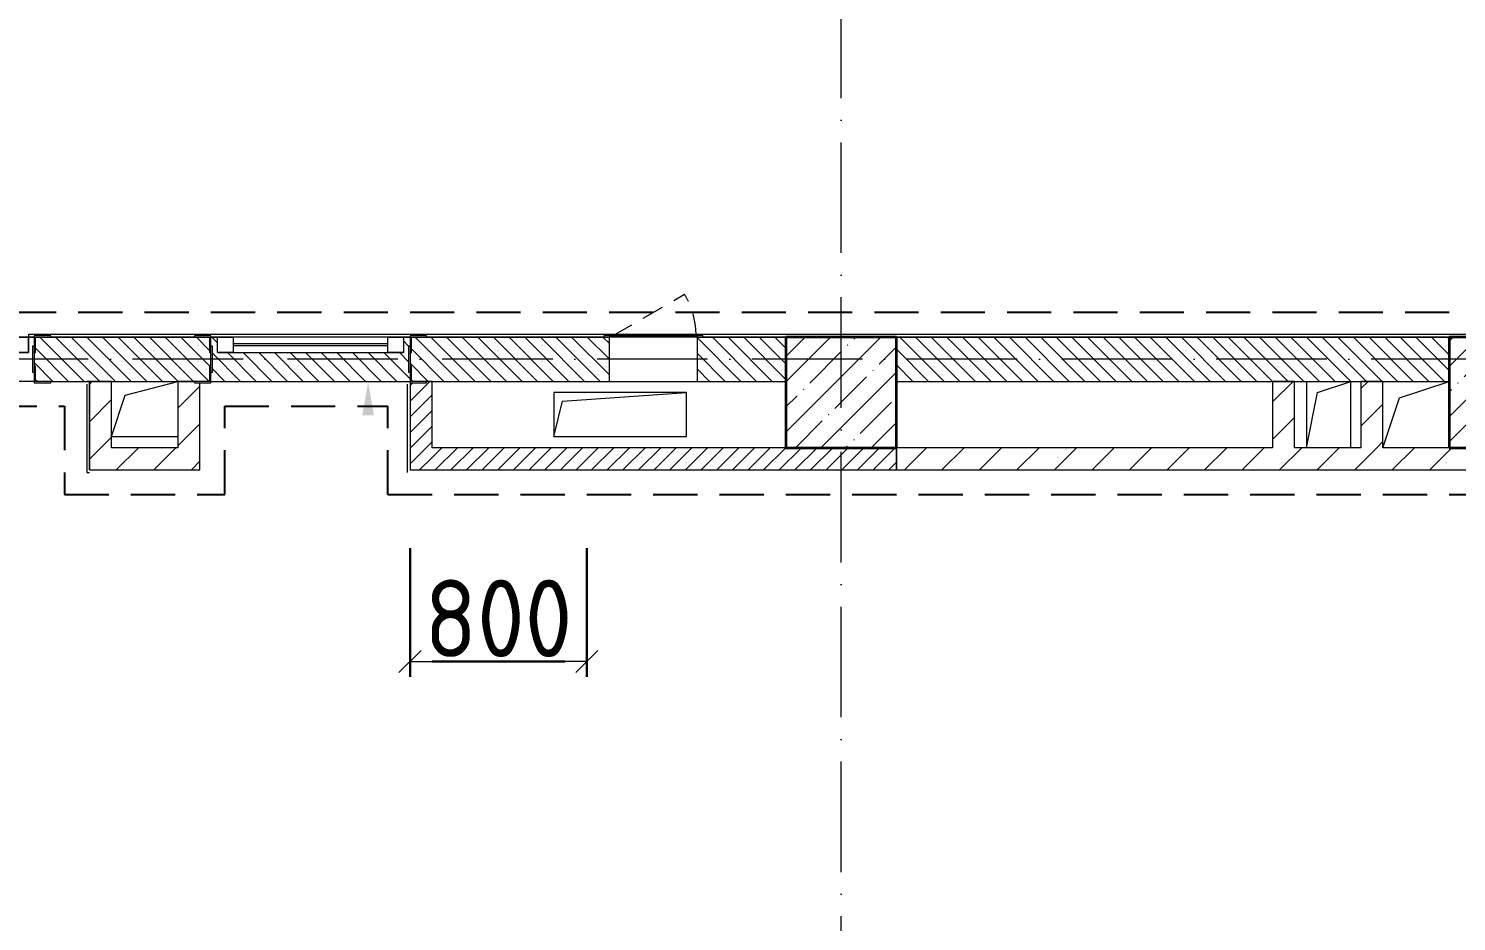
# Model space of a CAD drawing. Header units: millimetres. Extents: x -213536 to 1564669, y -45299 to 942238.
# Drawn here: x 264521 to 270978, y 218072 to 222111 of the extents above; entities that cross this region are included whole.
import ezdxf

# ---------------------------------------------------------------- set-up
doc = ezdxf.new("R2010")
doc.units = ezdxf.units.MM
for name, pattern in [('200_ШТРИХ_ш1п0_6_', [160, 100, -60]), ('50_200_ШТРИХ_1Т_ш5_п1_п1_', [700, 500, -100, 0, -100]), ('Штрих короткий', [300, 150, -150]), ('Штриховая _2 мм - 1 мм_', [300, 200, -100])]:
    doc.linetypes.add(name, pattern=pattern)
for name, color, linetype, lineweight in [('0-1', 7, 'Continuous', 5), ('0-2', 7, 'Continuous', 9), ('Двери', 7, 'Continuous', 9), ('Каркас_Импост', 7, 'Continuous', 13), ('Каркас_Импост-1', 7, 'Continuous', 9), ('Несущие колонны', 7, 'Continuous', 9), ('Несущие колонны-1', 7, 'Continuous', 35), ('Обобщенные модели', 7, 'Continuous', 9), ('Окна', 7, 'Continuous', 9), ('Оси-2', 7, '50_200_ШТРИХ_1Т_ш5_п1_п1_', 9), ('Остекление-1', 7, 'Continuous', 9), ('Открывание в плане-2', 7, '200_ШТРИХ_ш1п0_6_', 9), ('Перемычка-1', 7, 'Штрих короткий', 9), ('Размеры', 7, 'Continuous', 15), ('Стены', 7, 'Continuous', 9), ('Стены-1', 7, 'Continuous', 13), ('Текстовые примечания', 7, 'Continuous', 9), ('Штриховка разреза-1', 7, 'Continuous', 9), ('Элементы узлов', 7, 'Continuous', 9)]:
    doc.layers.add(name, color=color, linetype=linetype, lineweight=lineweight)
doc.layers.add('СТ-1_1', color=7, linetype='Штриховая _2 мм - 1 мм_', lineweight=90, true_color=0x888888)
doc.layers.get('0-2').off()
doc.styles.add('СПДС', font='isocpeur.ttf', dxfattribs={"width": 0.9})
doc.dimstyles.new('Размера А3', dxfattribs={"dimtxt": 200, "dimasz": 100, "dimexe": 70, "dimexo": 100, "dimgap": 20, "dimtad": 1, "dimdec": 0, "dimrnd": 10, "dimzin": 0, "dimdsep": 46, "dimtxsty": 'СПДС', "dimblk": 'ARROWHEAD_6', "dimcen": 1, "dimclrd": 256, "dimclre": 256, "dimclrt": 256, "dimazin": 0, "dimtfac": 1, "dimtdec": 0, "dimtmove": 2, "dimatfit": 3, "dimfxl": 1, "dimtolj": 1, "dimtzin": 0, "dimarcsym": 0})
pattern_1 = [(45, (0, 0), (-35.35534, 35.35534), [])]
pattern_2 = [(135, (0, 0), (-35.35534, -35.35534), [])]
pattern_3 = [(45, (0, 0), (-84.85281, 84.85281), [])]

# ---------------------------------------------------------------- blocks, each defined once
blk = doc.blocks.new('BSC_Колонна _Прямоугольная - 500х500-V53-АИ2_02_План отделки стен 2-го этажа _Часть 2_')
at = {"layer": 'Несущие колонны'}
h = blk.add_hatch(dxfattribs=at)
h.set_pattern_fill('FP_61', color=256, style=0, pattern_type=2)
h.set_pattern_definition([(45, (-61950, -7650), (-114.04925, 114.04925), []), (45, (-61835.95, -7650), (-114.04925, 114.04925), [201.613, -40.323, 3.353, -36.97])])
h.paths.add_polyline_path([(-250, -250), (250, -250), (250, 250), (-250, 250)], flags=0)
at = {"layer": 'Несущие колонны-1'}
for p, q in [((250, 250), (-250, 250)), ((-250, 250), (-250, -250)), ((250, -250), (250, 250)), ((-250, -250), (250, -250))]:
    blk.add_line(p, q, dxfattribs=at)
blk = doc.blocks.new('BSC_Колонна _Прямоугольная - 500х500-V103-АИ2_02_План отделки стен 2-го этажа _Часть 2_')
at = {"layer": 'Несущие колонны'}
h = blk.add_hatch(dxfattribs=at)
h.set_pattern_fill('FP_102', color=256, style=0, pattern_type=2)
h.set_pattern_definition([(45, (-64950, -7650), (-114.04925, 114.04925), []), (45, (-64835.95, -7650), (-114.04925, 114.04925), [201.613, -40.323, 3.353, -36.97])])
h.paths.add_polyline_path([(-250, -250), (250, -250), (250, 250), (-250, 250)], flags=0)
at = {"layer": 'Несущие колонны-1'}
for p, q in [((250, 250), (-250, 250)), ((-250, 250), (-250, -250)), ((250, -250), (250, 250)), ((-250, -250), (250, -250))]:
    blk.add_line(p, q, dxfattribs=at)
blk = doc.blocks.new('120_Окно_СКБ_1Ст - 120_Окно_СКБ_1Ст_классы 900x800_E30-28357655-АИ2_02_План отделки стен 2-го этажа _Часть 2_')
at = {"layer": 'Каркас_Импост'}
for p, q in [((-420, 30), (-420, 100)), ((-420, 100), (-350, 100)), ((-350, 100), (-350, 30)), ((350, 30), (350, 100)), ((350, 100), (420, 100)), ((420, 100), (420, 30)), ((-350, 30), (-420, 30)), ((420, 30), (350, 30))]:
    blk.add_line(p, q, dxfattribs=at)
at = {"layer": 'Каркас_Импост-1'}
for p, q in [((420, 100), (-420, 100)), ((-420, 30), (420, 30))]:
    blk.add_line(p, q, dxfattribs=at)
at = {"layer": 'Остекление-1'}
for p, q in [((350, 70), (-350, 70)), ((350, 60), (-350, 60))]:
    blk.add_line(p, q, dxfattribs=at)
blk = doc.blocks.new('Проем_Дверь_Прямоугольный - 1700х2400h_дверные проемы-28445702-АИ2_02_План отделки стен 2-го этажа _Часть 2_')
at = {"layer": 'Перемычка-1'}
for p, q in [((850, 100), (-850, 100)), ((850, -100), (-850, -100))]:
    blk.add_line(p, q, dxfattribs=at)
blk = doc.blocks.new('Дверь_Витражная_СКБ_2Ст2 - ДВВ_ДАО_СОШ_Классы-V176-АИ2_02_План отделки стен 2-го этажа _Часть 2_')
at = {"layer": 'Двери'}
for p, q in [((-775, 1035), (-775, 35)), ((775, 585), (775, 35))]:
    blk.add_line(p, q, dxfattribs=at)
for centre, radius, start, end in [((-775, 35), 1000, 360, 90), ((775, 35), 550, 90, 180)]:
    blk.add_arc(centre, radius, start, end, dxfattribs=at)
at = {"layer": 'Элементы узлов'}
for p, q in [((-713, 1035), (-753, 1035)), ((-753, 1035), (-753, 35)), ((-713, 35), (-713, 1035)), ((775, 585), (735, 585)), ((735, 585), (735, 35)), ((775, 35), (775, 585)), ((-825, 35), (-825, -35)), ((-775, 35), (-825, 35)), ((-775, 35), (-825, 35)), ((-825, 35), (-825, -35)), ((-775, -35), (-775, 35)), ((-775, -35), (-775, 35)), ((-753, 35), (-713, 35)), ((735, 35), (775, 35)), ((775, -35), (775, 35)), ((775, 35), (825, 35)), ((775, 35), (775, -35)), ((825, 35), (775, 35)), ((825, 35), (825, -35)), ((825, -35), (825, 35)), ((-825, -35), (-775, -35)), ((-825, -35), (-775, -35)), ((825, -35), (775, -35)), ((775, -35), (825, -35))]:
    blk.add_line(p, q, dxfattribs=at)
blk = doc.blocks.new('154_Стойка_СКБ_Уголок - СМ-2480_200-28346303-АИ2_02_План отделки стен 2-го этажа _Часть 2_')
at = {"layer": 'Обобщенные модели'}
for p, q in [((125, 156), (125, 81)), ((200, 156), (125, 156)), ((131, 81), (131, 150)), ((131, 150), (200, 150)), ((200, 150), (200, 156)), ((125, 81), (131, 81)), ((131, 19), (125, 19)), ((125, 19), (125, -56)), ((131, -50), (131, 19)), ((125, -56), (200, -56)), ((200, -50), (131, -50)), ((200, -56), (200, -50))]:
    blk.add_line(p, q, dxfattribs=at)
blk = doc.blocks.new('Стойка_Влож_Полоса боковая - Полоса-28213942-АИ2_02_План отделки стен 2-го этажа _Часть 2_')
at = {"layer": 'Обобщенные модели'}
for p, q in [((-5, 60), (0, 60)), ((-5, -60), (-5, 60)), ((0, 31), (0, -31)), ((0, -60), (-5, -60))]:
    blk.add_line(p, q, dxfattribs=at)
blk = doc.blocks.new('AR_Отверстие Ниша - Лючок-32403954-АИ2_02_План отделки стен 2-го этажа _Часть 2_')
at = {"layer": 'Окна'}
for p, q in [((200, 100), (-200, 100)), ((-200, 100), (-200, -100)), ((200, -100), (200, 100)), ((-200, -100), (200, -100))]:
    blk.add_line(p, q, dxfattribs=at)
blk = doc.blocks.new('Л_Общий_Лючок - Лючок-V186-АИ2_02_План отделки стен 2-го этажа _Часть 2_')
at = {"layer": 'Окна'}
for p, q in [((424, 6), (-24, 6)), ((-24, 6), (-24, 0)), ((-24, 0), (0, 0)), ((400, 0), (424, 0)), ((424, 6), (424, 0))]:
    blk.add_line(p, q, dxfattribs=at)
at = {"layer": 'Открывание в плане-2'}
blk.add_line((16.4, 6), (342, 194), dxfattribs=at)
blk.add_arc((6, 0), 388, 0.89053, 30, dxfattribs=at)
blk = doc.blocks.new('AR_Отверстие прямоугольное _в плите_ - AR_Отверстие прямоугольное _в плите_-30459197-АИ2_02_План отделки стен 2-го этажа _Часть 2_')
at = {"layer": 'Обобщенные модели'}
for p, q in [((300, 100), (-300, 100)), ((-300, 100), (-300, -100)), ((-260, 60), (300, 100)), ((300, -100), (300, 100)), ((-300, -100), (-260, 60)), ((-300, -100), (300, -100))]:
    blk.add_line(p, q, dxfattribs=at)
blk = doc.blocks.new('AR_Отверстие прямоугольное _в плите_ - AR_Отверстие прямоугольное _в плите_-V225-АИ2_02_План отделки стен 2-го этажа _Часть 2_')
at = {"layer": 'Обобщенные модели'}
for p, q in [((-100, 150), (-100, -150)), ((-50, 100), (100, 150)), ((100, -150), (100, 150)), ((-100, -150), (-50, 100))]:
    blk.add_line(p, q, dxfattribs=at)
blk = doc.blocks.new('AR_Отверстие прямоугольное _в плите_ - AR_Отверстие прямоугольное _в плите_-V228-АИ2_02_План отделки стен 2-го этажа _Часть 2_')
at = {"layer": 'Обобщенные модели'}
for p, q in [((-87.5, 62.5), (150, 125)), ((-150, -125), (-87.5, 62.5)), ((-150, -125), (150, -125))]:
    blk.add_line(p, q, dxfattribs=at)
blk = doc.blocks.new('AR_Отверстие прямоугольное _в плите_ - AR_Отверстие прямоугольное _в плите_-30459338-АИ2_02_План отделки стен 2-го этажа _Часть 2_')
at = {"layer": 'Обобщенные модели'}
for p, q in [((-75, 75), (150, 150)), ((-150, -150), (-75, 75))]:
    blk.add_line(p, q, dxfattribs=at)
blk = doc.blocks.new('0125-Р-ОО-Ш2-АР-о_23_10_2024_rvt-1-АИ2_02_План отделки стен 2-го этажа _Часть 2_')
at = {"layer": 'Штриховка разреза-1'}
h = blk.add_hatch(dxfattribs=at)
h.set_pattern_fill('FP_2', color=256, style=0, pattern_type=2)
h.set_pattern_definition(pattern_2)
h.paths.add_polyline_path([(61700, 7700), (61700, 7900), (61300, 7899), (61300, 7700)], flags=0)
h.paths.add_polyline_path([(60900, 7700), (60900, 7900), (60006, 7900), (60006, 7831), (60000, 7830.8), (60000, 7769), (60006, 7769), (60006, 7700), (60075, 7700)], flags=0)
h.paths.add_polyline_path([(59330.6, 7700), (60000, 7700), (60000, 7740), (59995, 7740), (59995, 7860), (60000, 7860), (60000, 7900), (59970, 7900), (59970, 7830), (59130, 7830), (59130, 7900), (59100, 7900), (59100, 7860), (59105, 7860), (59105, 7740), (59100, 7740), (59100, 7700), (59105, 7700)], flags=0)
h.paths.add_polyline_path([(58375, 7700), (59094, 7700), (59094, 7769), (59100, 7769), (59100, 7831), (59094, 7831), (59094, 7900), (58306, 7900), (58306, 7831), (58300, 7831), (58300, 7769), (58306, 7769), (58306, 7700)], flags=0)
h.paths.add_polyline_path([(56200, 7700), (56594, 7700), (56594, 7769), (56600, 7769), (56600, 7831), (56594, 7831), (56594, 7900), (56200, 7900)], flags=0)
h = blk.add_hatch(dxfattribs=at)
h.set_pattern_fill('FP_2', color=256, style=0, pattern_type=2)
h.set_pattern_definition(pattern_2)
h.paths.add_polyline_path([(64700, 7700), (64700, 7900), (62200, 7900), (62200, 7700)], flags=0)
h = blk.add_hatch(dxfattribs=at)
h.set_pattern_fill('FP_3', color=256, style=0, pattern_type=2)
h.set_pattern_definition(pattern_3)
h.paths.add_polyline_path([(58650, 7400), (58650, 7700), (58550, 7700), (58550, 7400)], flags=0)
h = blk.add_hatch(dxfattribs=at)
h.set_pattern_fill('FP_3', color=256, style=0, pattern_type=2)
h.set_pattern_definition(pattern_3)
h.paths.add_polyline_path([(58950, 7400), (59050, 7400), (59050, 7694), (59025, 7694), (59025, 7700), (58950, 7700), (58950, 7694)], flags=0)
h = blk.add_hatch(dxfattribs=at)
h.set_pattern_fill('FP_92', color=256, style=0, pattern_type=2)
h.set_pattern_definition(pattern_1)
h.paths.add_polyline_path([(60100, 7300), (60100, 7700), (60075, 7700), (60075, 7694), (60000, 7694), (60000, 7300)], flags=0)
h = blk.add_hatch(dxfattribs=at)
h.set_pattern_fill('FP_3', color=256, style=0, pattern_type=2)
h.set_pattern_definition(pattern_3)
h.paths.add_polyline_path([(64000, 7400), (64000, 7700), (63900, 7700), (63900, 7400)], flags=0)
h = blk.add_hatch(dxfattribs=at)
h.set_pattern_fill('FP_3', color=256, style=0, pattern_type=2)
h.set_pattern_definition(pattern_3)
h.paths.add_polyline_path([(64400, 7400), (64400, 7700), (64300, 7700), (64300, 7400)], flags=0)
h = blk.add_hatch(dxfattribs=at)
h.set_pattern_fill('FP_3', color=256, style=0, pattern_type=2)
h.set_pattern_definition(pattern_3)
h.paths.add_polyline_path([(58550, 7300), (59050, 7300), (59050, 7400), (58550, 7400)], flags=0)
h = blk.add_hatch(dxfattribs=at)
h.set_pattern_fill('FP_92', color=256, style=0, pattern_type=2)
h.set_pattern_definition(pattern_1)
h.paths.add_polyline_path([(60100, 7300), (62200, 7300), (62200, 7400), (60100, 7400)], flags=0)
h = blk.add_hatch(dxfattribs=at)
h.set_pattern_fill('FP_3', color=256, style=0, pattern_type=2)
h.set_pattern_definition(pattern_3)
h.paths.add_polyline_path([(65200, 7300), (65200, 7400), (62200, 7400), (62200, 7300), (64922.5, 7300)], flags=0)
at = {"layer": 'Стены-1'}
for p, q in [((59025, 7900), (58375, 7900)), ((59130, 7900), (59100, 7900)), ((60000, 7900), (59970, 7900)), ((60876, 7900), (60075, 7900)), ((61700, 7900), (61324, 7900)), ((64700, 7900), (62200, 7900)), ((58375, 7700), (59025, 7700)), ((58650, 7700), (58550, 7700)), ((58550, 7700), (58550, 7400)), ((58650, 7400), (58650, 7700)), ((59025, 7700), (58950, 7700)), ((58950, 7700), (58950, 7400)), ((59050, 7400), (59050, 7694)), ((59100, 7700), (60000, 7700)), ((60000, 7694), (60000, 7300)), ((60075, 7700), (60900, 7700)), ((60100, 7700), (60075, 7700)), ((60100, 7400), (60100, 7700)), ((61300, 7700), (61700, 7700)), ((62200, 7700), (64700, 7700)), ((63900, 7700), (63900, 7400)), ((64000, 7700), (63900, 7700)), ((64000, 7400), (64000, 7700)), ((64300, 7700), (64300, 7400)), ((64400, 7700), (64300, 7700)), ((64400, 7400), (64400, 7700)), ((58550, 7400), (58550, 7300)), ((58950, 7400), (58650, 7400)), ((59050, 7300), (59050, 7400)), ((61700, 7400), (60100, 7400)), ((62200, 7300), (62200, 7400)), ((63900, 7400), (62200, 7400)), ((62200, 7400), (62200, 7300)), ((64300, 7400), (64000, 7400)), ((64700, 7400), (64400, 7400)), ((58550, 7300), (59050, 7300)), ((60000, 7300), (60100, 7300)), ((60100, 7300), (62200, 7300)), ((62200, 7300), (65200, 7300))]:
    blk.add_line(p, q, dxfattribs=at)
at = {"layer": '0-2'}
for name, p in [('Дверь_Витражная_СКБ_2Ст2 - ДВВ_ДАО_СОШ_Классы-V176-АИ2_02_План отделки стен 2-го этажа _Часть 2_', (57450, 7865)), ('Л_Общий_Лючок - Лючок-V186-АИ2_02_План отделки стен 2-го этажа _Часть 2_', (60900, 7900)), ('Проем_Дверь_Прямоугольный - 1700х2400h_дверные проемы-28445702-АИ2_02_План отделки стен 2-го этажа _Часть 2_', (57450, 7800)), ('154_Стойка_СКБ_Уголок - СМ-2480_200-28346303-АИ2_02_План отделки стен 2-го этажа _Часть 2_', (58175, 7750)), ('120_Окно_СКБ_1Ст - 120_Окно_СКБ_1Ст_классы 900x800_E30-28357655-АИ2_02_План отделки стен 2-го этажа _Часть 2_', (59550, 7800)), ('154_Стойка_СКБ_Уголок - СМ-2480_200-28346303-АИ2_02_План отделки стен 2-го этажа _Часть 2_', (59875, 7750)), ('BSC_Колонна _Прямоугольная - 500х500-V53-АИ2_02_План отделки стен 2-го этажа _Часть 2_', (61950, 7650)), ('BSC_Колонна _Прямоугольная - 500х500-V103-АИ2_02_План отделки стен 2-го этажа _Часть 2_', (64950, 7650)), ('Стойка_Влож_Полоса боковая - Полоса-28213942-АИ2_02_План отделки стен 2-го этажа _Часть 2_', (58300, 7800)), ('Стойка_Влож_Полоса боковая - Полоса-28213942-АИ2_02_План отделки стен 2-го этажа _Часть 2_', (60000, 7800)), ('AR_Отверстие прямоугольное _в плите_ - AR_Отверстие прямоугольное _в плите_-V228-АИ2_02_План отделки стен 2-го этажа _Часть 2_', (58800, 7575)), ('AR_Отверстие прямоугольное _в плите_ - AR_Отверстие прямоугольное _в плите_-V225-АИ2_02_План отделки стен 2-го этажа _Часть 2_', (64154.4, 7550)), ('AR_Отверстие прямоугольное _в плите_ - AR_Отверстие прямоугольное _в плите_-30459338-АИ2_02_План отделки стен 2-го этажа _Часть 2_', (64550, 7550)), ('AR_Отверстие прямоугольное _в плите_ - AR_Отверстие прямоугольное _в плите_-30459197-АИ2_02_План отделки стен 2-го этажа _Часть 2_', (60950, 7550))]:
    blk.add_blockref(name, p, dxfattribs=at)
at = {"layer": '0-2', "rotation": 180}
for name, p in [('154_Стойка_СКБ_Уголок - СМ-2480_200-28346303-АИ2_02_План отделки стен 2-го этажа _Часть 2_', (59225, 7850)), ('AR_Отверстие Ниша - Лючок-32403954-АИ2_02_План отделки стен 2-го этажа _Часть 2_', (61100, 7800)), ('Стойка_Влож_Полоса боковая - Полоса-28213942-АИ2_02_План отделки стен 2-го этажа _Часть 2_', (59100, 7800))]:
    blk.add_blockref(name, p, dxfattribs=at)
blk = doc.blocks.new('ARROWHEAD_6')
at = {"color": 0, "linetype": 'Continuous'}
for p, q in [((0, 0), (-1, 0)), ((-0.5, -0.5), (0.5, 0.5))]:
    blk.add_line(p, q, dxfattribs=at)
blk = doc.blocks.new('*D3106')
at = {"layer": 'Defpoints', "color": 0, "transparency": 16777216}
for p in [(266245.6, 219860.6), (267045.6, 219860.6), (267045.6, 219248.2)]:
    blk.add_point(p, dxfattribs=at)
at = {"layer": 'Размеры', "lineweight": -2, "transparency": 16777216}
for p, q in [((266245.6, 219760.6), (266245.6, 219178.2)), ((267045.6, 219760.6), (267045.6, 219178.2)), ((266345.6, 219248.2), (266945.6, 219248.2))]:
    blk.add_line(p, q, dxfattribs=at)
at = {"layer": 'Размеры', "lineweight": -2, "transparency": 16777216, "xscale": 100, "yscale": 100, "zscale": 100, "rotation": 180}
blk.add_blockref('ARROWHEAD_6', (266245.6, 219248.2), dxfattribs=at)
at = {"layer": 'Размеры', "lineweight": -2, "transparency": 16777216, "xscale": 100, "yscale": 100, "zscale": 100}
blk.add_blockref('ARROWHEAD_6', (267045.6, 219248.2), dxfattribs=at)
at = {"layer": 'Размеры', "lineweight": 25, "transparency": 16777216, "insert": (266645.6, 219443.2), "char_height": 350, "width": 1.866, "attachment_point": 5, "style": 'СПДС'}
blk.add_mtext('\\A1;800', dxfattribs=at)
blk = doc.blocks.new('Оси1')
at = {"layer": 'Оси-2'}
for p, q in [((268195.6, 210594.5), (268195.6, 225549.9)), ((297695.6, 220615.2), (203926.8, 220615.2))]:
    blk.add_line(p, q, dxfattribs=at)
at = {"layer": 'Размеры', "lineweight": 25}
dim = blk.add_linear_dim(base=(267045.6, 219248.2), p1=(266245.6, 219860.6), p2=(267045.6, 219860.6), dimstyle='Размера А3', override={"dimtxt": 350}, dxfattribs=at)
dim.commit()
dim.dimension.update_dxf_attribs({"geometry": '*D3106', "text_midpoint": (266645.6, 219443.2)})

msp = doc.modelspace()

# ---------------------------------------------------------------- hatches: boundary and pattern name
at = {"layer": 'Текстовые примечания'}
msp.add_hatch(color=256, dxfattribs=at).paths.add_polyline_path([(266056.2, 220511.8), (266029.7, 220361.8), (266082.6, 220361.8)], flags=0)

# ---------------------------------------------------------------- linework, layer by layer
at = {"layer": 'СТ-1_1', "lineweight": 25}
for p, q in [((290145.6, 220827.2), (247385.6, 220827.2)), ((262557.6, 220403.2), (264683.6, 220403.2)), ((264683.6, 220403.2), (264683.6, 220003.2)), ((265407.6, 220403.2), (266145.6, 220403.2)), ((265407.6, 220003.2), (265407.6, 220403.2)), ((266145.6, 220003.2), (266145.6, 220403.2)), ((264683.6, 220003.2), (265407.6, 220003.2)), ((266145.6, 220003.2), (271565.6, 220003.2))]:
    msp.add_line(p, q, dxfattribs=at)
at = {"layer": 'Стены'}
for p, q in [((266233.6, 220103.2), (266233.6, 220503.2)), ((266245.6, 220503.2), (266245.6, 220115.2))]:
    msp.add_line(p, q, dxfattribs=at)
at = {"layer": 'Стены-1'}
for p, q in [((271870.6, 220727.2), (264520.6, 220727.2)), ((264520.6, 220727.2), (264520.6, 220715.2)), ((264520.6, 220715.2), (264545.6, 220715.2)), ((264620.6, 220715.2), (265270.6, 220715.2)), ((265345.6, 220715.2), (265375.6, 220715.2)), ((266215.6, 220715.2), (266245.6, 220715.2)), ((266320.6, 220715.2), (267121.6, 220715.2)), ((267569.6, 220715.2), (267945.6, 220715.2)), ((268445.6, 220715.2), (270945.6, 220715.2)), ((264795.6, 220515.2), (264783.6, 220515.2)), ((264783.6, 220503.2), (264783.6, 220103.2)), ((264795.6, 220115.2), (264795.6, 220515.2)), ((264783.6, 220103.2), (264795.6, 220103.2))]:
    msp.add_line(p, q, dxfattribs=at)

# ---------------------------------------------------------------- block references
at = {"color": 2, "lineweight": 30}
msp.add_blockref('Оси1', (0, 0), dxfattribs=at)
at = {"layer": '0-1'}
msp.add_blockref('0125-Р-ОО-Ш2-АР-о_23_10_2024_rvt-1-АИ2_02_План отделки стен 2-го этажа _Часть 2_', (206245.6, 212815.2), dxfattribs=at)

doc.saveas('drawing.dxf')
